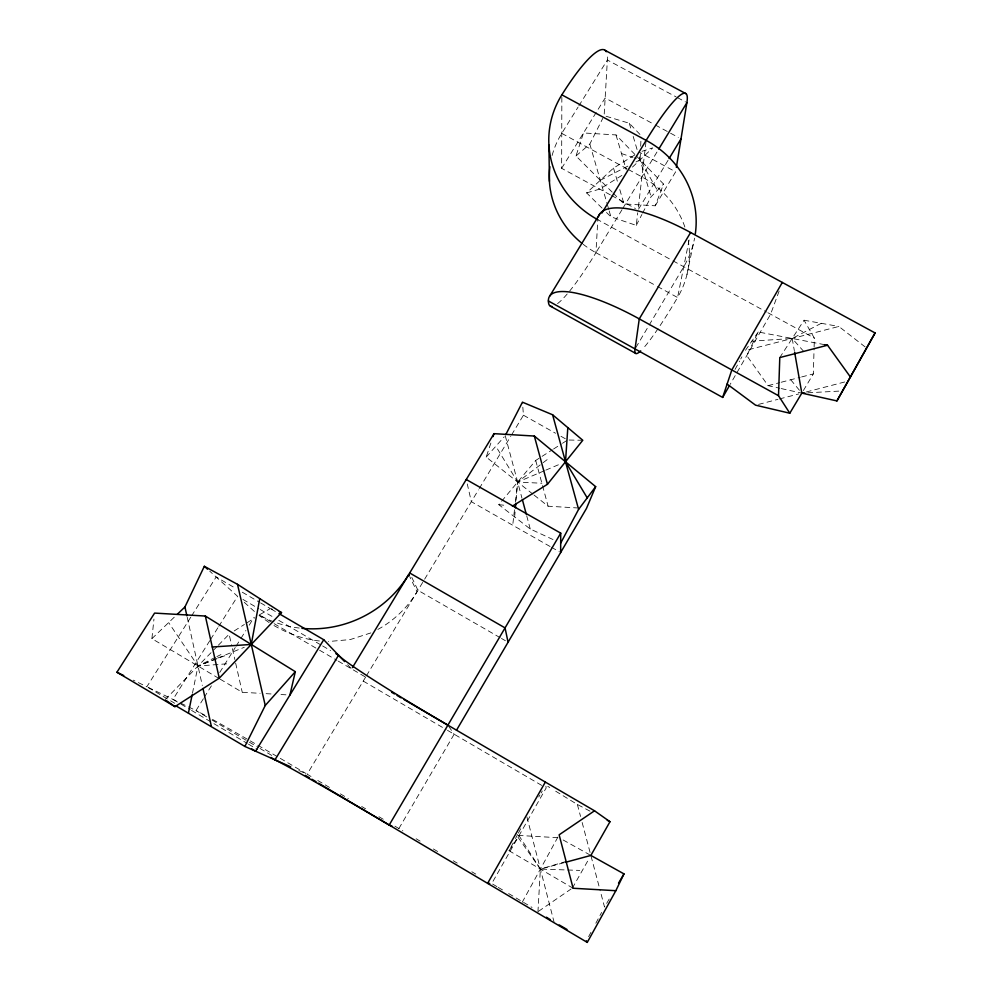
<?xml version="1.0" encoding="UTF-8"?>
<svg xmlns="http://www.w3.org/2000/svg" width="992" height="992" viewBox="0 0 992 992"><rect width="100%" height="100%" fill="white"/><g stroke="black" fill="none" stroke-linecap="round" stroke-linejoin="round"><path stroke-width="0.74" stroke-dasharray="4.96 3.72" d="M610.328 194.854L561.633 168.318L561.856 94.848M803.359 390.575L813.341 373.91L814.072 348.589M814.11 347.088L814.37 338.148L804.053 320.218L779.786 357.566M640.373 153.785L640.125 159.836L657.374 190.365M640.683 146.233L641.055 137.156M537.937 912.008L540.38 869.091L517.923 833.962M557.541 303.626A99.138 15.55 -61.7 0 0 595.932 252.7L597.829 219.728L671.671 260.115M514.65 516.931L515.307 509.355M516.088 500.253L517.663 482.062L495.826 446.264M218.823 678.379L151.9 638.662L153.958 619.107M512.938 523.379L514.513 509.603M515.394 501.952L517.663 482.062L549.035 458.205M606.484 212.474L610.911 216.826L636.269 225.382L637.732 212.759M645.966 141.906L638.067 209.957L668.286 159.923M689.118 239.952L677.573 297.526A99.671 10.404 -61.4 0 1 643.25 348.279M192.448 693.284L198.003 666.029L168.652 622.592M686.972 274.524L693.619 242.618M612.151 192.101L575.992 155.967L583.507 132.965L616.02 134.924L634.88 154.417M532.878 494.128L486.192 457.089L491.561 440.981M779.117 291.115L770.598 314.216L730.186 384.363M613.23 193.167L623.993 203.918L655.204 205.803L663.574 184.078L635.922 155.508M824.588 344.67L758.235 331.973L746.765 355.582L768.093 385.652L779.824 388.256M575.992 155.967L589.818 144.076L602.764 118.383M636.269 225.382L641.898 214.483M642.605 213.119L651.062 196.776L663.574 184.078M573.103 888.249L509.057 850.739L514.774 839.914M515.493 838.562L517.638 834.508M518.357 833.156L521.209 827.75M588.603 936.696L591.505 931.302M595.845 923.217L601.623 912.429M735.06 369.446L739.61 361.051M740.751 358.955L741.904 356.847M522.201 902.311L559.141 834.818M572.322 888.162L589.384 858.055M398.883 828.543L455.712 731.563M609.187 899.074L604.525 907.035L599.838 889.34M538.755 796.948L539.933 794.964M541.099 792.992L542.264 791.008M635.835 347.609L648.396 326.393M649.19 325.066L683.748 266.724A98.481 92.876 3.8 0 0 694.598 238.154M365.602 677.152L307.136 774.182L312.455 777.331M366.395 675.837L478.442 489.899M479.235 488.585L510.806 436.182M511.599 434.868L523.441 415.214L522.449 402.182M655.204 205.803L675.639 171.827L639.319 152.173M583.06 244.206A92.591 86.763 6.2 0 0 595.932 252.7L622.096 209.56M622.877 208.246L657.969 150.375M561.633 168.318L605.157 97.972L653.914 124.248M552.098 155.521A92.591 86.763 6.2 0 1 561.745 133.374L578.038 107.173M578.844 105.859L607.364 60.004A93.074 18.141 -62.3 0 0 607.017 53.928M203.372 698.74L196.007 710.557L179.763 702.683M204.191 697.426L211.544 685.608M219.728 672.477L235.265 647.528M236.084 646.214L240.163 639.654M240.982 638.34L245.892 630.453M249.166 625.208L254.064 617.322M209.796 640.683L172.992 699.397L179.614 703.328M210.614 639.381L217.967 627.638M218.786 626.336L237.596 596.316L209.709 571.156M190.774 617.185L146.853 686.737L133.25 680.152M191.592 615.883L216.157 576.972L235.774 588.417M509.057 850.739L519.101 835.462L559.153 837.769M758.235 331.973L745.327 350.536L838.848 326.455L866.5 347.981M553.015 539.549L530.236 528.984L498.79 504.668L500.675 502.411M501.617 501.27L535.705 460.449L540.801 457.176M486.192 457.089L504.234 436.815M165.106 699.682L217.31 646.276M218.389 645.184L229.115 634.21L231.558 645.036M151.9 638.662L175.026 616.466M632.462 167.078L652.773 147.87L642.01 151.305M602.07 208.122L586.607 192.907L613.515 168.094L635.45 154.554M538.557 911.276L571.07 889.018M542.078 456.357L552.284 449.822M553.561 449.004L561.212 444.106M562.489 443.288L567.585 440.014L560.902 436.257M234.211 630.949L244.392 624.452M246.934 622.827L254.56 617.954M259.631 614.718L270.481 608.505M621.885 175.41L599.751 189.088L586.607 192.907M377.853 629.436C393.96 620.67 407.6 607.488 417.049 591.778L409.82 576.823M821.277 323.305L792.186 338.47L751.849 341.161M600.309 180.271L629.139 165.478M635.996 161.944L640.125 159.836L634.384 157.902M215.549 657.262L198.003 666.029L229.636 663.598M216.888 656.592L220.943 654.571M370.859 632.908L350.288 639.555L328.278 641.551M544.41 470.729L517.663 482.062L541.88 483.253M545.811 470.121L559.885 464.157M216.231 658.638L198.003 666.029L225.333 655.563M217.632 658.08L244.268 647.292M566.097 861.453L540.38 869.091L515.617 833.838M564.138 862.668L540.38 869.091L566.134 869.947M758.545 404.401L777.939 399.342M779.439 398.958L798.845 393.911M806.285 391.976L844.924 381.92M768.093 385.652L779.762 382.627M781.225 382.242L800.197 377.32M801.66 376.935L813.341 373.91M807.848 392.807L839.468 391.084M569.098 440.039L582.775 440.274M567.647 869.996L579.762 870.406M534.056 495.058L548.105 506.205L577.257 507.929M220.125 679.148L242.246 692.28L260.127 693.321M266.092 693.668L272.044 694.003M280.984 694.524L286.936 694.871M498.79 504.668L506.912 505.548M319.424 640.981C303.019 639.208 287.209 633.392 273.06 624.997M804.053 320.218L838.848 326.455M781.287 388.579L801.821 393.13M639.964 134.441L629.288 123.256L604.128 115.667L607.364 60.004L676.098 96.894M621.488 153.549L632.958 157.418M271.2 608.778L272.651 609.311M298.877 770.511L305.759 773.574M148.23 687.406L178.399 702.026M555.694 791.207L577.381 804.487L592.323 812.386M677.449 97.613L685.534 101.953M655.278 124.98L678.292 137.392M561.745 133.374L626.956 168.764M628.32 169.496L641.911 176.874A93.608 88.685 3.7 0 1 684.926 227.193M611.642 195.573L635.413 208.518M673.01 260.846L766.518 311.984M767.882 312.728L814.37 338.148M595.932 252.7L656.158 285.77M657.498 286.502L677.573 297.526A93.608 88.685 3.7 0 0 688.274 240.535M563.121 839.976L589.546 854.707M523.441 415.214L555.545 433.256M550.114 546.518L471.336 501.692L467.269 483.947M551.428 547.274L559.339 551.763M500.117 637.658L417.942 590.29L411.593 576.972M501.444 638.426L505.412 640.72M242.308 592.224L259.309 602.144M260.611 602.9L269.762 608.245M271.076 609.014L276.346 612.076M242.916 599.416L258.85 608.728M260.189 609.497L273.47 617.26M278.777 620.36L321.296 645.172M322.623 645.941L330.584 650.591M259.433 615.09L272.8 622.889M274.127 623.67L318.221 649.425M319.56 650.206L336.933 660.35M338.26 661.131L366.333 677.524M363.233 681.095L446.14 729.542M447.479 730.323L543.269 786.309M317.775 780.481L329.741 787.574M340.38 793.873L348.353 798.61M361.658 806.484L365.639 808.84M378.944 816.726L384.264 819.876M394.903 826.175L402.864 830.899M416.132 838.748L420.1 841.117M433.368 848.966L438.675 852.116M453.257 860.758L457.238 863.114M471.832 871.757L475.813 874.113M496.93 886.625L491.722 883.537L546.146 787.983L545.761 785.118M498.22 887.394L503.428 890.469M508.636 893.556L532.047 907.432M206.671 716.881L196.007 710.557A113.832 2.009 30.5 0 1 205.493 715.542M212.003 720.031L248.012 741.371M249.339 742.165L258.676 747.695M260.003 748.476L273.346 756.375M180.928 704.109L190.204 709.602M191.53 710.396L247.144 743.355M248.471 744.149L257.746 749.642M148.18 687.53L174.704 703.254M547.745 786.334L549.742 787.561M269.13 622.579L259.048 615.486M244.28 602.342L255.403 612.386M347.609 664.727L351.627 668.93M803.694 351.391L792.186 338.47L794.332 350.622M790.736 379.775L799.974 390.91M448.682 726.293L454.162 734.229M629.288 123.256L631.458 130.572M633.194 136.425L637.521 151.057M639.257 156.91L651.062 196.776M616.02 134.924L626.299 169.917M613.515 168.094L617.706 182.429M619.802 189.596L623.993 203.918M589.818 144.076L607.092 203.658M607.513 205.121L608.79 209.51M609.212 210.974L610.911 216.826M535.705 460.449L548.105 506.205M505.238 435.686L521.978 498.195M526.702 515.79L530.236 528.984M577.381 804.487L580.556 816.478M582.143 822.48L599.453 887.865M526.926 816.937L554.02 921.915M232.376 648.644L234.831 659.506M235.65 663.14L242.246 692.28M187.215 617.297L202.318 685.509M299.212 628.048A109.38 105.214 -28.3 0 1 259.296 614.99M212.561 719.436A113.832 2.009 30.5 0 1 305.958 773.487"/><path stroke-width="1.49" d="M560.654 552.519L560.728 533.15L466.252 479.508M804.834 392.968L801.821 393.13L789.793 413.218L778.509 395.709L779.786 357.566L827.539 345.228L850.417 376.997L836.926 400.917L801.821 393.13L794.604 352.135M567.808 427.626L565.514 461.776L587.227 497.885M515.431 507.83L515.828 503.279M676.37 167.338L686.886 102.672A93.546 13.69 -61.9 0 0 646.152 140.38L601.859 213.119M259.743 598.61L251.274 644.453L212.276 646.995M188.443 712.975L192.138 694.797M289.924 695.045L295.318 671.683L205.344 616.044L154.591 613.093L116.932 672.241L174.939 706.651L219.257 678.193L281.517 612.597L237.522 584.338L204.327 566.308L184.934 606.955L177.221 614.358M493.024 436.592L494.004 433.665L534.341 436.046L595.659 486.65L586.47 508.462L456.494 730.236M552.036 306.416A99.138 15.55 -61.7 0 1 548.378 300.948L722.66 397.432L731.823 369.954L782.316 282.447M318.643 783.221L587.264 942.4L615.834 890.704L623.968 873.89L590.872 855.439L565.626 862.259M290.693 766.853L244.875 746.43L265.248 705.486L295.318 671.683M505.92 434.347L522.449 402.182L552.594 414.768L582.775 440.274L547.448 484.294L512.418 506.143M560.691 543.108L578.596 509.367L595.659 486.65M836.926 400.917L875.068 332.952L690.606 232.512A99.138 31.471 30.7 0 0 598.362 216.789M850.417 376.997L875.068 332.952M590.872 855.439L609.981 821.723L594.53 810.799L403.769 699.385M545.352 782.08L487.618 883.351L489.726 883.45M722.66 397.432L729.43 385.665M270.99 757.491L274.958 759.847A121.768 2.306 30.5 0 1 389.199 825.034L560.728 533.15M618.524 883.165L623.968 873.89M690.606 232.512L639.27 318.891L635.041 348.924A99.671 10.404 -61.4 0 0 640.708 350.883M352.42 667.616L494.004 433.665M669.079 158.608L681.008 138.855M274.958 759.847L338.557 655.241L335.904 653.691M658.775 149.048L686.886 102.672M549.729 296.087L599.639 214.148M278.975 613.614L323.739 639.728L255.589 751.204L251.608 748.848M594.53 810.799L559.141 834.818L573.103 888.249L615.834 890.704M824.588 344.67L827.539 345.228M789.793 413.218L755.557 405.17L727.111 384.065M389.199 825.034L391.964 826.038M279.273 611.766L281.517 612.597M116.932 672.241L123.727 675.54M607.265 820.285L609.981 821.723M604.996 50.282L686.018 93.707M606.236 51.745A93.074 18.141 -62.3 0 0 561.856 94.848L646.152 140.38A98.481 92.876 3.8 0 1 695.342 233.653M778.509 395.709L639.27 318.891A100.304 26.747 30.7 0 0 548.378 300.948M550.448 306.181L635.835 353.474M175.658 705.696L244.875 746.43M409.684 572.979L505.052 627.899L508.065 642.246M559.203 924.928L566.978 929.454M391.741 692.354L394.407 693.916M397.085 695.479L401.09 697.822M305.325 775.335L309.318 777.703M311.984 779.278L315.977 781.646M546.381 917.216L550.2 919.572M166.334 700.55L174.939 706.651M204.327 566.308L207.551 569.222M323.739 639.728L344.584 661.565M586.433 940.751L587.264 942.4M409.274 575.695L408.729 574.566A109.38 105.214 -28.3 0 1 301.94 628.345M552.594 414.768L578.596 509.367M534.341 436.046L547.448 484.294M522.375 499.658L526.306 514.327M237.522 584.338L265.248 705.486M205.344 616.044L219.257 678.193M184.934 606.955L186.893 615.821M202.988 688.51L211.284 725.983M548.911 144.993L549.432 181.325M597.829 219.728A97.352 90.756 6.2 0 1 561.856 94.848M581.944 243.325A92.591 86.763 6.2 0 1 549.915 166.706M447.888 725.152A120.032 5.592 30.5 0 1 338.557 655.241"/></g></svg>
